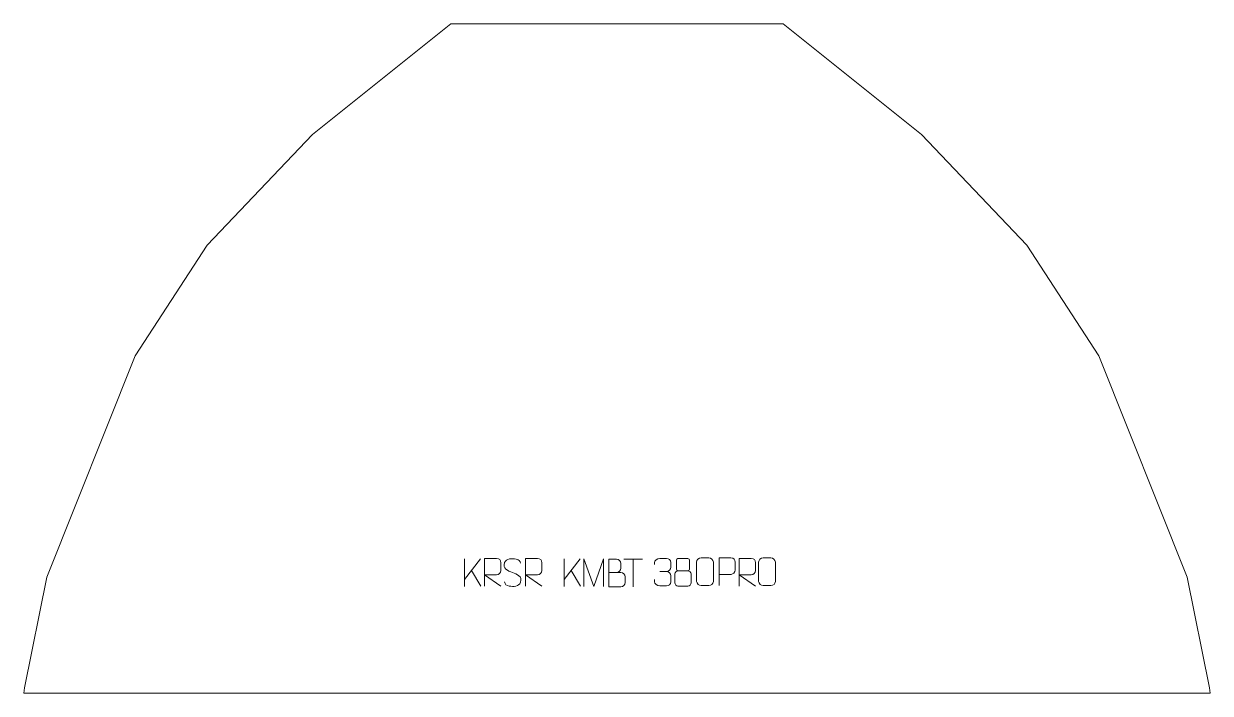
# Model space of a CAD drawing. Header units: millimetres. Extents: x -520 to 551, y 783 to 1388.
import ezdxf

# ---------------------------------------------------------------- set-up
doc = ezdxf.new("R2010")
doc.units = ezdxf.units.MM
doc.header["$MEASUREMENT"] = 0
doc.layers.add('layer 1', color=7, linetype='Continuous')

msp = doc.modelspace()

# ---------------------------------------------------------------- linework, layer by layer
at = {"layer": 'layer 1', "color": 242, "lineweight": 9}
msp.add_open_spline([(-134.6445, 1387.534), (-134.6445, 1387.534), (165.3555, 1387.534), (165.3555, 1387.534), (165.3555, 1387.534), (165.3555, 1387.534), (290.3547, 1287.5342), (290.3547, 1287.5342), (290.3547, 1287.5342), (290.3547, 1287.5342), (385.3552, 1187.5349), (385.3552, 1187.5349), (385.3552, 1187.5349), (385.3552, 1187.5349), (450.3556, 1087.534), (450.3556, 1087.534), (450.3556, 1087.534), (450.3556, 1087.534), (530.3547, 887.5349), (530.3547, 887.5349), (530.3547, 887.5349), (530.3547, 887.5349), (550.3554, 787.534), (550.3554, 787.534), (550.3554, 787.534), (550.3554, 787.534), (551.1059, 782.5347), (551.1059, 782.5347), (551.1059, 782.5347), (551.1059, 782.5347), (-520.3945, 782.5347), (-520.3945, 782.5347), (-520.3945, 782.5347), (-520.3945, 782.5347), (-519.644, 787.534), (-519.644, 787.534), (-519.644, 787.534), (-519.644, 787.534), (-499.6437, 887.5349), (-499.6437, 887.5349), (-499.6437, 887.5349), (-499.6437, 887.5349), (-419.6446, 1087.534), (-419.6446, 1087.534), (-419.6446, 1087.534), (-419.6446, 1087.534), (-354.6438, 1187.5349), (-354.6438, 1187.5349), (-354.6438, 1187.5349), (-354.6438, 1187.5349), (-259.6437, 1287.5342), (-259.6437, 1287.5342), (-259.6437, 1287.5342), (-259.6437, 1287.5342), (-134.6445, 1387.534), (-134.6445, 1387.534)], degree=3, knots=[0, 0, 0, 0, 0.066666667, 0.066666667, 0.066666667, 0.066666667, 0.133333333, 0.133333333, 0.133333333, 0.133333333, 0.2, 0.2, 0.2, 0.2, 0.266666667, 0.266666667, 0.266666667, 0.266666667, 0.333333333, 0.333333333, 0.333333333, 0.333333333, 0.4, 0.4, 0.4, 0.4, 0.466666667, 0.466666667, 0.466666667, 0.466666667, 0.533333333, 0.533333333, 0.533333333, 0.533333333, 0.6, 0.6, 0.6, 0.6, 0.666666667, 0.666666667, 0.666666667, 0.666666667, 0.733333333, 0.733333333, 0.733333333, 0.733333333, 0.8, 0.8, 0.8, 0.8, 0.866666667, 0.866666667, 0.866666667, 0.866666667, 1, 1, 1, 1], dxfattribs=at)
at = {"layer": 'layer 1', "color": 250, "lineweight": 9}
for points in [[(-122.366, 904.0878), (-122.366, 904.0878), (-122.366, 879.1342), (-122.366, 879.1342)], [(-108.0031, 904.0878), (-108.0031, 904.0878), (-122.366, 885.4481), (-122.366, 885.4481)], [(-32.366, 904.0878), (-32.366, 904.0878), (-32.366, 879.1342), (-32.366, 879.1342)], [(-18.0031, 904.0878), (-18.0031, 904.0878), (-32.366, 885.4481), (-32.366, 885.4481)], [(21.4143, 903.5763), (21.4143, 903.5763), (38.4015, 903.5763), (38.4015, 903.5763)], [(29.9081, 878.6463), (29.9081, 878.6463), (29.9081, 903.5998), (29.9081, 903.5998)], [(-107.6781, 879.23), (-107.6781, 879.23), (-116.1407, 893.5436), (-116.1407, 893.5436)], [(-17.6781, 879.23), (-17.6781, 879.23), (-26.1407, 893.5436), (-26.1407, 893.5436)], [(53.9329, 892.5223), (53.9329, 892.5223), (60.1293, 892.5223), (60.1293, 892.5223)]]:
    msp.add_open_spline(points, degree=3, dxfattribs=at)
for points, knots in [([(-104.1725, 879.4131), (-104.1725, 879.4131), (-104.1725, 904.3666), (-104.1725, 904.3666), (-104.1725, 904.3666), (-100.5777, 904.3666), (-96.9822, 904.3666), (-93.387, 904.3666), (-93.387, 904.3666), (-91.0617, 904.3289), (-89.5044, 902.8389), (-89.5085, 900.4725), (-89.5085, 900.4725), (-89.5089, 898.437), (-89.5089, 895.3776), (-89.5085, 893.3416), (-89.5085, 893.3416), (-89.515, 891.4661), (-91.3273, 889.5243), (-93.3368, 889.5052), (-93.3368, 889.5052), (-93.3368, 889.5052), (-104.1725, 889.5052), (-104.1725, 889.5052), (-104.1725, 889.5052), (-104.1725, 889.5052), (-89.5178, 879.4131), (-89.5178, 879.4131)], [0, 0, 0, 0, 0.125, 0.125, 0.125, 0.125, 0.25, 0.25, 0.25, 0.25, 0.375, 0.375, 0.375, 0.375, 0.5, 0.5, 0.5, 0.5, 0.625, 0.625, 0.625, 0.625, 0.75, 0.75, 0.75, 0.75, 1, 1, 1, 1]), ([(-78.9982, 891.7957), (-83.2426, 893.2661), (-88.1462, 895.0619), (-86.143, 900.5822), (-86.143, 900.5822), (-84.6408, 904.7221), (-79.432, 904.3336), (-75.8317, 903.7325), (-75.8317, 903.7325), (-72.9737, 903.2553), (-72.1098, 902.0421), (-71.7995, 899.958)], [0, 0, 0, 0, 0.25, 0.25, 0.25, 0.25, 0.5, 0.5, 0.5, 0.5, 1, 1, 1, 1]), ([(-67.1725, 879.4131), (-67.1725, 879.4131), (-67.1725, 904.3666), (-67.1725, 904.3666), (-67.1725, 904.3666), (-63.5777, 904.3666), (-59.9822, 904.3666), (-56.387, 904.3666), (-56.387, 904.3666), (-54.0617, 904.3289), (-52.5044, 902.8389), (-52.5085, 900.4725), (-52.5085, 900.4725), (-52.5089, 898.437), (-52.5089, 895.3776), (-52.5085, 893.3416), (-52.5085, 893.3416), (-52.515, 891.4661), (-54.3273, 889.5243), (-56.3368, 889.5052), (-56.3368, 889.5052), (-56.3368, 889.5052), (-67.1725, 889.5052), (-67.1725, 889.5052), (-67.1725, 889.5052), (-67.1725, 889.5052), (-52.5178, 879.4131), (-52.5178, 879.4131)], [0, 0, 0, 0, 0.125, 0.125, 0.125, 0.125, 0.25, 0.25, 0.25, 0.25, 0.375, 0.375, 0.375, 0.375, 0.5, 0.5, 0.5, 0.5, 0.625, 0.625, 0.625, 0.625, 0.75, 0.75, 0.75, 0.75, 1, 1, 1, 1]), ([(-14.4676, 879.0245), (-14.4676, 879.0245), (-14.4676, 903.9824), (-14.4676, 903.9824), (-14.4676, 903.9824), (-14.4676, 903.9824), (-5.5425, 879.0245), (-5.5425, 879.0245), (-5.5425, 879.0245), (-5.5425, 879.0245), (3.2174, 903.9819), (3.2174, 903.9819), (3.2174, 903.9819), (3.2174, 903.9819), (3.2174, 879.0245), (3.2174, 879.0245)], [0, 0, 0, 0, 0.2, 0.2, 0.2, 0.2, 0.4, 0.4, 0.4, 0.4, 0.6, 0.6, 0.6, 0.6, 1, 1, 1, 1]), ([(7.9079, 891.611), (11.5465, 891.6114), (15.1336, 891.6114), (18.773, 891.611), (18.773, 891.611), (20.7484, 891.5937), (22.672, 889.8576), (22.672, 887.808), (22.672, 887.808), (22.6716, 886.6794), (22.6716, 883.63), (22.672, 882.5011), (22.672, 882.5011), (22.6896, 880.6432), (21.1475, 878.6293), (18.826, 878.6462), (18.826, 878.6462), (15.1862, 878.6466), (11.5468, 878.6466), (7.9079, 878.6462), (7.9079, 878.6462), (7.9079, 886.9645), (7.9079, 895.2823), (7.9079, 903.5998), (7.9079, 903.5998), (10.2816, 903.5998), (12.6557, 903.5998), (15.0299, 903.5998), (15.0299, 903.5998), (16.7107, 903.6174), (18.8075, 901.7069), (18.8252, 899.7445), (18.8252, 899.7445), (18.8248, 897.6784), (18.8248, 897.5324), (18.8252, 895.4659), (18.8252, 895.4659), (18.8425, 893.3998), (16.988, 891.5937), (14.978, 891.611)], [0, 0, 0, 0, 0.090909091, 0.090909091, 0.090909091, 0.090909091, 0.181818182, 0.181818182, 0.181818182, 0.181818182, 0.272727273, 0.272727273, 0.272727273, 0.272727273, 0.363636364, 0.363636364, 0.363636364, 0.363636364, 0.454545455, 0.454545455, 0.454545455, 0.454545455, 0.545454545, 0.545454545, 0.545454545, 0.545454545, 0.636363636, 0.636363636, 0.636363636, 0.636363636, 0.727272727, 0.727272727, 0.727272727, 0.727272727, 0.818181818, 0.818181818, 0.818181818, 0.818181818, 1, 1, 1, 1]), ([(49.2232, 898.7675), (49.2232, 898.7675), (49.2232, 900.6247), (49.2232, 900.6247), (49.2232, 900.6247), (49.2089, 902.3666), (51.8734, 904.4847), (53.9325, 904.462), (53.9325, 904.462), (55.9966, 904.462), (58.0606, 904.462), (60.1243, 904.462), (60.1243, 904.462), (62.3188, 904.4708), (63.9171, 902.624), (63.9615, 900.7119), (63.9615, 900.7119), (63.9611, 899.2768), (63.9611, 897.8417), (63.9615, 896.4062), (63.9615, 896.4062), (63.9129, 894.7527), (62.3103, 892.5227), (60.112, 892.5327), (60.112, 892.5327), (62.3157, 892.5215), (63.9237, 890.7183), (63.9777, 888.6588), (63.9777, 888.6588), (63.9773, 886.8741), (63.9773, 885.0894), (63.9777, 883.3043), (63.9777, 883.3043), (63.9878, 881.2429), (61.9329, 879.4798), (60.112, 879.4879), (60.112, 879.4879), (58.0467, 879.4882), (55.9815, 879.4882), (53.9159, 879.4879), (53.9159, 879.4879), (51.7473, 879.4994), (49.2163, 881.8996), (49.1977, 883.3614), (49.1977, 883.3614), (49.1977, 883.3614), (49.1977, 885.27), (49.1977, 885.27)], [0, 0, 0, 0, 0.076923077, 0.076923077, 0.076923077, 0.076923077, 0.153846154, 0.153846154, 0.153846154, 0.153846154, 0.230769231, 0.230769231, 0.230769231, 0.230769231, 0.307692308, 0.307692308, 0.307692308, 0.307692308, 0.384615385, 0.384615385, 0.384615385, 0.384615385, 0.461538462, 0.461538462, 0.461538462, 0.461538462, 0.538461538, 0.538461538, 0.538461538, 0.538461538, 0.615384615, 0.615384615, 0.615384615, 0.615384615, 0.692307692, 0.692307692, 0.692307692, 0.692307692, 0.769230769, 0.769230769, 0.769230769, 0.769230769, 0.846153846, 0.846153846, 0.846153846, 0.846153846, 1, 1, 1, 1]), ([(68.9475, 902.8401), (68.9475, 900.6271), (68.9475, 896.9448), (68.9475, 894.7315), (68.9475, 894.7315), (68.9625, 894.2241), (69.7699, 893.2927), (70.47, 893.2939), (70.47, 893.2939), (73.4399, 893.2941), (76.4101, 893.2092), (79.3805, 893.2089), (79.3805, 893.2089), (80.1776, 893.2131), (80.8983, 894.0034), (80.8957, 894.7241), (80.8957, 894.7241), (80.8954, 896.9401), (80.8954, 900.6248), (80.8957, 902.8401), (80.8957, 902.8401), (80.8772, 903.5509), (80.2658, 904.3113), (79.4319, 904.3039), (79.4319, 904.3039), (76.4148, 904.3036), (73.3979, 904.3036), (70.3813, 904.3039), (70.3813, 904.3039), (69.7549, 904.3115), (68.9308, 903.6005), (68.9475, 902.8401)], [0, 0, 0, 0, 0.111111111, 0.111111111, 0.111111111, 0.111111111, 0.222222222, 0.222222222, 0.222222222, 0.222222222, 0.333333333, 0.333333333, 0.333333333, 0.333333333, 0.444444444, 0.444444444, 0.444444444, 0.444444444, 0.555555556, 0.555555556, 0.555555556, 0.555555556, 0.666666667, 0.666666667, 0.666666667, 0.666666667, 0.777777778, 0.777777778, 0.777777778, 0.777777778, 1, 1, 1, 1]), ([(91.2553, 904.8592), (93.6214, 904.8592), (95.9879, 904.8592), (98.3544, 904.8592), (98.3544, 904.8592), (100.3349, 904.8948), (102.3609, 903.4005), (102.388, 900.9584), (102.388, 900.9584), (102.3876, 895.201), (102.3876, 889.4432), (102.388, 883.685), (102.388, 883.685), (102.2459, 881.3574), (100.5395, 879.8751), (98.3544, 879.8643), (98.3544, 879.8643), (95.982, 879.8647), (93.6096, 879.8647), (91.2376, 879.8643), (91.2376, 879.8643), (89.2791, 879.7587), (87.2727, 881.6466), (87.2841, 883.6676), (87.2841, 883.6676), (87.2845, 889.4482), (87.2845, 895.2285), (87.2841, 901.0083), (87.2841, 901.0083), (87.2884, 903.1503), (89.0655, 904.8728), (91.2553, 904.8592)], [0, 0, 0, 0, 0.111111111, 0.111111111, 0.111111111, 0.111111111, 0.222222222, 0.222222222, 0.222222222, 0.222222222, 0.333333333, 0.333333333, 0.333333333, 0.333333333, 0.444444444, 0.444444444, 0.444444444, 0.444444444, 0.555555556, 0.555555556, 0.555555556, 0.555555556, 0.666666667, 0.666666667, 0.666666667, 0.666666667, 0.777777778, 0.777777778, 0.777777778, 0.777777778, 1, 1, 1, 1]), ([(107.5039, 879.8831), (107.5039, 879.8831), (107.5039, 904.8367), (107.5039, 904.8367), (107.5039, 904.8367), (111.0989, 904.8367), (114.6942, 904.8367), (118.2896, 904.8367), (118.2896, 904.8367), (120.6148, 904.7988), (122.1722, 903.3087), (122.168, 900.9426), (122.168, 900.9426), (122.1676, 898.9069), (122.1676, 895.8476), (122.168, 893.8116), (122.168, 893.8116), (122.1615, 891.9362), (120.3493, 889.9943), (118.3397, 889.9752), (118.3397, 889.9752), (118.3397, 889.9752), (107.5039, 889.9752), (107.5039, 889.9752)], [0, 0, 0, 0, 0.142857143, 0.142857143, 0.142857143, 0.142857143, 0.285714286, 0.285714286, 0.285714286, 0.285714286, 0.428571429, 0.428571429, 0.428571429, 0.428571429, 0.571428571, 0.571428571, 0.571428571, 0.571428571, 0.714285714, 0.714285714, 0.714285714, 0.714285714, 1, 1, 1, 1]), ([(125.8275, 879.4131), (125.8275, 879.4131), (125.8275, 904.3666), (125.8275, 904.3666), (125.8275, 904.3666), (129.4223, 904.3666), (133.0178, 904.3666), (136.613, 904.3666), (136.613, 904.3666), (138.9383, 904.3289), (140.4956, 902.8389), (140.4915, 900.4725), (140.4915, 900.4725), (140.4911, 898.437), (140.4911, 895.3776), (140.4915, 893.3416), (140.4915, 893.3416), (140.485, 891.4661), (138.6727, 889.5243), (136.6632, 889.5052), (136.6632, 889.5052), (136.6632, 889.5052), (125.8275, 889.5052), (125.8275, 889.5052), (125.8275, 889.5052), (125.8275, 889.5052), (140.4822, 879.4131), (140.4822, 879.4131)], [0, 0, 0, 0, 0.125, 0.125, 0.125, 0.125, 0.25, 0.25, 0.25, 0.25, 0.375, 0.375, 0.375, 0.375, 0.5, 0.5, 0.5, 0.5, 0.625, 0.625, 0.625, 0.625, 0.75, 0.75, 0.75, 0.75, 1, 1, 1, 1]), ([(147.2553, 904.8592), (149.6214, 904.8592), (151.9879, 904.8592), (154.3544, 904.8592), (154.3544, 904.8592), (156.3349, 904.8948), (158.3609, 903.4005), (158.388, 900.9584), (158.388, 900.9584), (158.3876, 895.201), (158.3876, 889.4432), (158.388, 883.685), (158.388, 883.685), (158.2459, 881.3574), (156.5395, 879.8751), (154.3544, 879.8643), (154.3544, 879.8643), (151.982, 879.8647), (149.6096, 879.8647), (147.2376, 879.8643), (147.2376, 879.8643), (145.2791, 879.7587), (143.2727, 881.6466), (143.2841, 883.6676), (143.2841, 883.6676), (143.2845, 889.4482), (143.2845, 895.2285), (143.2841, 901.0083), (143.2841, 901.0083), (143.2884, 903.1503), (145.0655, 904.8728), (147.2553, 904.8592)], [0, 0, 0, 0, 0.111111111, 0.111111111, 0.111111111, 0.111111111, 0.222222222, 0.222222222, 0.222222222, 0.222222222, 0.333333333, 0.333333333, 0.333333333, 0.333333333, 0.444444444, 0.444444444, 0.444444444, 0.444444444, 0.555555556, 0.555555556, 0.555555556, 0.555555556, 0.666666667, 0.666666667, 0.666666667, 0.666666667, 0.777777778, 0.777777778, 0.777777778, 0.777777778, 1, 1, 1, 1]), ([(-78.9982, 891.7956), (-74.9833, 890.1489), (-69.9584, 888.2606), (-71.7908, 882.9003), (-71.7908, 882.9003), (-73.2492, 878.6339), (-78.1555, 878.8906), (-81.8782, 879.4453), (-81.8782, 879.4453), (-84.6257, 879.8551), (-85.8454, 881.0686), (-86.2231, 883.1808)], [0, 0, 0, 0, 0.25, 0.25, 0.25, 0.25, 0.5, 0.5, 0.5, 0.5, 1, 1, 1, 1]), ([(67.4887, 890.3219), (67.4887, 887.1511), (67.4887, 885.449), (67.4887, 882.2776), (67.4887, 882.2776), (67.4802, 881.0557), (69.1781, 879.363), (70.4307, 879.3545), (70.4307, 879.3545), (73.4138, 879.3548), (76.3971, 879.3548), (79.3805, 879.3545), (79.3805, 879.3545), (80.7038, 879.3662), (82.3242, 880.9878), (82.3131, 882.287), (82.3131, 882.287), (82.3128, 885.4552), (82.3128, 887.154), (82.3131, 890.3219), (82.3131, 890.3219), (82.2434, 891.7023), (80.6656, 893.2809), (79.3602, 893.2748), (79.3602, 893.2748), (76.3836, 893.2745), (73.407, 893.2745), (70.4307, 893.2748), (70.4307, 893.2748), (69.3512, 893.2812), (67.5049, 891.7023), (67.4887, 890.3219)], [0, 0, 0, 0, 0.111111111, 0.111111111, 0.111111111, 0.111111111, 0.222222222, 0.222222222, 0.222222222, 0.222222222, 0.333333333, 0.333333333, 0.333333333, 0.333333333, 0.444444444, 0.444444444, 0.444444444, 0.444444444, 0.555555556, 0.555555556, 0.555555556, 0.555555556, 0.666666667, 0.666666667, 0.666666667, 0.666666667, 0.777777778, 0.777777778, 0.777777778, 0.777777778, 1, 1, 1, 1])]:
    msp.add_open_spline(points, degree=3, knots=knots, dxfattribs=at)

doc.saveas('drawing.dxf')
